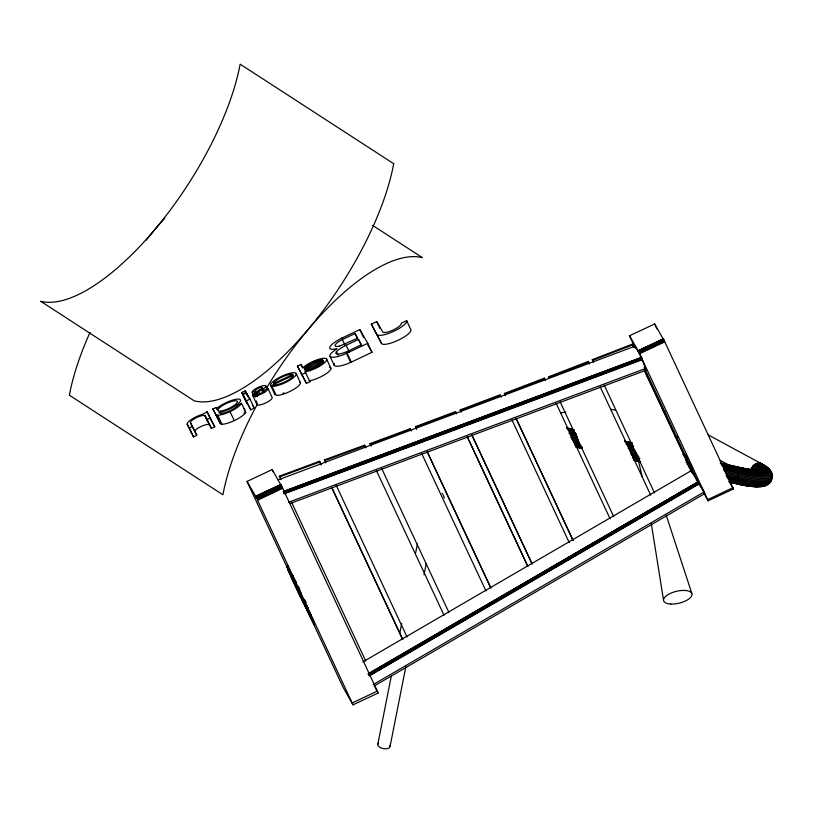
<?xml version="1.0" encoding="UTF-8"?>
<svg xmlns="http://www.w3.org/2000/svg" width="813" height="813" viewBox="0 0 813 813"><rect width="100%" height="100%" fill="white"/><g stroke="black" fill="none" stroke-linecap="round" stroke-linejoin="round"><path stroke-width="1.22" d="M255.536 392.344L253.056 394.468A8.821 2.276 -25 0 0 252.741 395.555L256.959 404.579A8.404 2.165 -25 0 0 265.678 402.953A8.404 2.165 -25 0 0 272.121 397.384L267.914 388.37L264.733 389.874A4.858 1.25 -25 0 1 261.085 393.167A4.858 1.25 -25 0 1 256.024 394L256.999 392.75A11.097 2.866 -25 0 1 258.666 391.561L261.786 389.773A7.774 2.002 -25 0 0 263.148 388.96A7.022 1.809 -25 0 0 265.821 385.901L267.406 389.285M377.821 744.19L391.348 675.796M399.711 633.52L401.683 623.571M415.707 552.688L417.425 543.978M390.067 746.436L405.819 666.843M424.02 574.821L426.236 563.622M762.34 464.304A8.343 6.484 -61.6 0 0 759.566 463.085L756.324 463.603L754.261 464.863L752.421 466.682L750.734 470.188L753.336 465.727L756.283 463.573L760.582 463.319L764.647 465.463A33.262 6.209 14.9 0 1 744.23 469.518L721.334 464.304M304.326 368.269C304.214 374.59 321.338 364.966 323.361 361.887C323.472 355.566 306.349 365.189 304.326 368.269L305.901 371.643M336.47 351.653L336.033 352.314A11.839 3.049 -25 0 0 339.722 353.929L340.393 353.787A14.543 3.75 -25 0 0 343.137 352.994L343.614 352.832A14.543 3.75 -25 0 0 349.112 350.586L361.511 344.702L358.462 339.428L346.135 345.271A14.014 3.618 -25 0 0 336.47 351.653L338.045 355.027M261.43 388.848L261.43 388.848A4.024 1.037 -25 0 0 262.274 387.577L263.331 389.834M729.088 481.621L734.027 482.749C737.665 482.282 739.261 471.134 738.184 467.099L720.877 463.136M262.772 389.193L264.723 392.344M362.832 661.945L691.457 470.544L703.123 490.442M692.452 472.201L644.363 370.271M368.187 673.753L697.991 481.855L704.891 493.511L374.031 686.091M368.299 673.947L698.052 481.967M368.38 674.089L698.133 482.109M368.482 674.262L698.235 482.272M368.594 674.444L698.347 482.465M368.716 674.658L698.469 482.678M369.945 674.241L698.601 482.902M368.99 675.115L698.743 483.135M369.132 675.359L698.885 483.379M369.275 675.603L699.028 483.623M369.417 675.847L699.18 483.867M373.147 684.617L703.997 491.997M259.906 389.844L259.977 389.803A4.553 1.169 -25 0 0 261.278 388.96L262.365 391.195M343.106 337.517L341.236 338.421A16.24 4.187 -25 0 0 329.854 347.08A16.24 4.187 -25 0 0 336.989 348.675L332.598 351.907A16.677 4.299 -25 0 0 334.458 357.171L337.588 356.551A17.388 4.482 -25 0 0 345.088 353.97L347.06 353.106L351.267 362.12L371.988 352.303L367.781 343.279L359.864 329.58L341.653 338.208M342.497 339.478L342.415 339.529A10.386 2.683 -25 0 0 335.129 345.068A10.386 2.683 -25 0 0 339.692 346.084M371.348 324.133L376.724 321.582L382.74 331.999A10.264 2.642 -25 0 0 393.34 329.895A10.264 2.642 -25 0 0 401.287 323.198L406.663 320.657L410.87 329.671A16.219 4.187 -25 0 1 398.268 340.18A16.219 4.187 -25 0 1 381.561 343.564L371.348 324.133L381.561 343.564M339.499 346.145L357.74 338.178L355.057 333.523L342.415 339.529L345.047 345.159M241.705 392.455L246.776 402.984L241.705 392.455L245.211 390.789L248.717 397.933M297.456 366.094L300.942 364.437L302.843 367.73A14.116 3.638 -25 0 1 321.237 358.635A14.116 3.638 -25 0 1 323.899 363.248A14.116 3.638 -25 0 1 305.18 371.754L309.926 381.724L306.44 383.38L297.456 366.094L306.44 383.38M242.569 393.959L246.085 392.293M207.061 411.734L203.189 414.132A11.809 3.049 -25 0 0 192.163 418.949A11.809 3.049 -25 0 0 187.132 424.152L193.504 436.906L196.787 435.351L190.415 422.597A8.15 2.104 -25 0 1 196.797 417.496A8.15 2.104 -25 0 1 205.059 415.656L211.431 428.41L214.774 426.825L207.061 411.734L211.268 420.758M212.64 409.163L216.055 407.547L216.665 408.593L217.62 407.75A14.116 3.638 -25 0 1 235.516 399.386A14.116 3.638 -25 0 1 238.067 403.817A14.116 3.638 -25 0 1 220.282 412.364L219.022 412.598L220.841 413.675A10.721 2.764 -25 0 0 230.262 410.616A10.721 2.764 -25 0 0 237.63 405.382L241.522 403.35L245.739 412.374A14.99 3.862 -25 0 1 234.276 420.636A13.862 3.577 -25 0 1 221.919 424.223A11.412 2.947 -25 0 1 220.374 423.603L212.945 409.02L220.374 423.603M242.996 394.701L246.512 393.035L250.018 399.112L254.225 408.126L250.709 409.793L242.996 394.701L250.709 409.793M254.266 396.541L252.213 392.354L255.455 390.819A3.78 0.976 -25 0 1 258.371 388.35A3.78 0.976 -25 0 1 262.274 387.577M271.938 386.266L272.599 386.338A14.116 3.638 -25 0 0 293.422 377.699A14.116 3.638 -25 0 0 287.904 373.838A14.116 3.638 -25 0 0 270.495 384.874L270.8 385.789L293.31 375.393A10.915 2.815 -25 0 1 286.003 381.368A10.915 2.815 -25 0 1 275.048 384.793L271.938 386.266L276.156 395.281L276.816 395.362A14.116 3.638 -25 0 0 293.249 389.681A14.116 3.638 -25 0 0 299.753 382.019M187.132 424.152L189.297 427.892L192.569 426.337M207.213 419.396L210.567 417.811M246.502 400.768L250.018 399.112M302.223 374.356L305.718 372.7L305.17 371.754M367.781 343.279L346.511 353.37L350.708 362.374M243.859 413.258L245.739 412.374M293.117 580.269L247.01 481.428L272.223 469.589L282.477 487.83L378.228 692.991L353.015 704.82L343.228 687.554L295.261 584.862M247.081 481.499L255.668 496.367L280.81 484.446M255.668 496.367L280.892 484.589M255.749 496.509L280.993 484.792M255.851 496.713L281.125 485.046M255.983 496.967L281.278 485.351M256.136 497.271L281.45 485.696M256.308 497.617L281.633 486.083M256.491 497.993L281.837 486.489M256.695 498.41L282.05 486.926M256.908 498.847L282.263 487.373M353.015 704.82L257.335 499.751L282.477 487.83M257.548 500.198L282.69 488.278M634.953 347.659L629.445 335.759L654.689 323.981L664.607 341.511L733.417 488.969M629.547 335.901L638.134 350.769L663.276 338.848M638.134 350.769L663.347 338.98M638.205 350.901L663.449 339.153M638.307 351.074L663.56 339.367M638.418 351.287L663.682 339.621M638.54 351.541L663.825 339.895M638.683 351.816L663.967 340.19M638.825 352.11L664.13 340.505M638.988 352.425L664.292 340.84M639.14 352.761L664.445 341.175M639.303 353.096L664.607 341.511M703.865 493.267L708.265 500.889L639.618 353.757L664.77 341.836M288.778 571.671L288.422 570.513L289.174 572.494M292.009 576.976L291.298 575.421L292.446 574.882M292.761 575.543L291.633 576.082L291.938 576.813M291.806 577.454L291.41 576.397L292.904 575.665M291.298 575.421L292.08 576.864L293.208 576.336M291.887 576.214L291.989 578.521M294.184 578.714L293.056 579.242L292.741 578.561L293.859 578.033M293.94 578.155L292.741 578.561M292.507 578.033L293.015 579.059L294.143 578.521M294.601 579.303L293.473 579.842L293.788 580.523L293.015 579.059M295.038 580.543L293.91 581.082L293.615 580.441L294.916 579.984M295.16 580.767L294.042 581.295L295.8 584.699M292.731 579.73L293.503 581.956L292.446 579.11M295.414 581.082L294.255 581.691L294.611 582.525M293.615 580.441L294.316 581.793L295.444 581.265M295.841 586.214L294.042 582.433L295.647 581.6L294.316 581.793M295.78 581.823L294.519 582.138L295.353 583.795M295.678 584.262L294.662 582.433L295.851 581.976M294.713 582.494L295.932 582.118M299.479 589.943C296.125 590.299 301.989 596.864 300.383 596.783L293.513 581.976M295.048 584.557L298.788 592.575M297.528 588.531L296.186 586.071L297.314 585.543M295.617 584.466C297.03 586.407 295.902 587.332 297.507 585.523M296.369 586.386L297.497 585.858M297.588 586.01L296.46 586.539L299.154 592.067L297.751 589.151M296.095 586.762L295.993 586.143M297.649 586.254L296.704 587.098M297.192 587.819L298.32 587.281M297.355 589.455L296.857 588.399M297.436 588.561L297.761 589.334L298.94 588.754L297.832 589.334L298.483 590.563M297.873 589.801L299.103 589.059L297.832 589.659L298.127 590.512M297.924 589.964L298.31 589.466M297.975 590.106L299.296 589.506M298.036 590.268L299.367 589.689M297.832 590.482L298.361 589.659M298.208 590.726L299.58 590.116M298.269 590.878L298.523 590.106M298.371 591.112L299.692 590.37C297.751 590.187 299.255 592.26 298.513 590.665M298.401 591.203L298.706 590.573M298.28 591.468L298.838 590.899M298.554 591.559L299.936 590.817M299.143 592.027L300.231 591.468M298.686 592.352L299.316 592.057L298.91 591.071M299.387 592.768L300.444 591.966M298.91 591.173C300.18 592.372 299.347 594.71 298.95 592.494M300.607 592.27L299.479 592.799L300.302 594.506M300.647 592.433L299.651 593.317M299.174 593.439L299.672 594.577M300.901 592.901L299.967 593.805M294.011 583.185L300.719 596.986L299.906 594.679M299.885 595.075L299.855 594.557M300.017 595.39L301.653 598.48M300.485 596.539C303.849 599.303 300.119 595.177 299.865 593.297M303.605 598.592L302.477 599.13L302.812 599.842L303.94 599.303M300.637 596.457L303.412 602.179L303.869 601.955M306.43 605.004C305.8 606.894 304.479 603.957 305.099 605.329M307.334 606.915C306.288 608.703 304.316 604.821 306.511 605.075M304.367 603.703L305.597 606.203L306.725 605.675M305.597 606.203L306.836 605.909M305.281 605.482C304.184 602.25 305.759 608.297 307.06 606.081M305.708 606.447L306.958 606.152M306.064 607.179L307.07 606.407M307.802 607.585L306.674 608.114L305.403 605.583M307.853 607.697L306.735 608.236L308.696 612.433L309.824 611.904M307.975 608.002L306.664 608.713L308.696 612.433M310.424 616.224L308.127 611.894L309.387 614.079L310.515 613.541M309.895 615.167L311.023 614.638M310.881 617.179L312.222 620.106L311.653 618.937L312.781 618.398M312.162 620.024L313.29 619.496M707.737 499.629L732.879 487.709M708.184 500.757L733.407 488.969M352.232 702.96L377.374 691.04M351.267 362.12L349.295 362.994A17.388 4.482 -25 0 1 341.795 365.565L338.686 366.175A16.677 4.299 -25 0 1 334.458 363.584M588.266 361.45L548.399 376.876L548.805 377.578L588.663 362.141L588.266 361.45L589.567 364.072M593.642 362.456L592.27 359.681L632.128 344.245L633.774 347.598M632.534 344.946L592.667 360.372L592.27 359.681M504.395 393.441L544.324 378.147L544.73 378.848L504.802 394.142L504.395 393.441L505.473 395.738M461.205 412.211L460.128 409.925L500.117 394.762L501.347 397.222M500.523 395.453L460.534 410.616L460.128 409.925M415.433 426.632L455.493 411.602L455.89 412.293L415.839 427.323L415.433 426.632L416.51 428.929M278.005 479.924L634.973 346.175L641.589 357.7L645.989 370.23L290.17 503.501M283.27 491.54L641.427 357.344M283.32 491.621L641.518 357.547M284.621 491.448L641.589 357.7M284.692 491.631L641.66 357.883M283.585 492.282L641.742 358.086M283.676 492.505L641.833 358.32M283.767 492.749L641.924 358.553M283.859 493.003L642.016 358.818M283.961 493.267L642.118 359.082M284.052 493.542L642.209 359.346M284.154 493.806L642.3 359.61M288.493 502.292L645.461 368.543M281.044 479.68L279.326 476.164L319.448 461.276L321.125 464.711M319.844 461.977L279.723 476.855L279.326 476.164M369.996 443.634L410.118 428.746L410.524 429.447L370.403 444.325L369.996 443.634L371.195 446.022M324.346 459.904L364.549 445.178L364.946 445.88L324.753 460.595L324.346 459.904L325.769 462.77M560.99 412.76L565.97 412.15M738.184 467.099L743.387 468.258A29.359 5.478 14.9 0 0 761.415 464.68L758.499 463.064M610.695 409.234L615.482 410.138M737.635 467.302L742.594 468.41A26.87 5.01 14.9 0 0 759.088 465.138L756.283 463.573M736.111 483.217L738.194 483.684M734.393 483.339L740.237 484.589A33.262 6.209 14.9 0 0 763.681 485.839M567.504 428.065L572.454 429.203M624.404 441.073L631.823 442.77M683.763 454.65L686.243 455.219M566.468 427.984L573.887 429.681M624.608 441.276L632.026 442.973M682.737 454.569L685.989 455.219M720.613 463.136L738.397 467.292A30.67 5.721 14.9 0 0 763.641 470.219A30.67 5.721 14.9 0 0 759.566 463.085M566.976 428.278L573.165 429.691M625.106 441.571L630.045 442.699M720.318 463.339L736.395 467.018M566.61 428.37L574.039 430.067M624.75 441.662L632.179 443.359M721.233 463.725L744.007 468.908A31.981 5.965 14.9 0 0 763.641 465.006M567.941 429.234L574.13 430.646M626.081 442.526L632.27 443.939M684.221 455.819L686.7 456.388M567.972 429.975L574.161 431.388M626.122 443.268L632.301 444.691M684.261 456.571L686.741 457.13M721.375 465.056L744.393 470.29A34.471 6.433 14.9 0 0 765.561 466.093L760.582 463.319M569.181 431.164L575.37 432.577M626.091 444.172L633.52 445.87M685.481 457.749L687.961 458.319M722.594 466.235L744.495 471.215A35.599 6.646 14.9 0 0 766.344 466.875L763.112 465.087M569.1 432.191L576.529 433.888M627.25 445.494L633.439 446.906M685.4 458.786L687.879 459.355M723.763 467.556L744.515 472.272A36.595 6.829 14.9 0 0 769.515 469.64M568.958 433.329L576.387 435.026M628.358 446.906L633.307 448.044M685.268 459.924L687.747 460.493M723.631 468.695L744.464 473.43A37.449 6.992 14.9 0 0 770.053 470.737M570.004 434.823L577.433 436.52M628.164 448.126L634.353 449.538M686.324 461.418L688.794 461.987M723.438 469.914L744.342 474.66A38.14 7.114 14.9 0 0 771.893 473.603M571 436.368L577.189 437.79M629.16 449.67L635.349 451.083M686.081 462.688L689.8 463.532M724.444 471.459L744.159 475.94A38.638 7.205 14.9 0 0 772.065 474.863M570.726 437.648L578.145 439.345M630.116 451.225L636.305 452.648M687.046 464.243L690.755 465.097M725.399 473.014L743.915 477.221A38.943 7.266 14.9 0 0 772.045 476.133M571.651 439.193L577.83 440.605M631.04 452.78L637.229 454.193M687.961 465.788L691.68 466.642M726.324 474.558L743.61 478.491A39.044 7.287 14.9 0 0 772.096 478.837M572.545 440.697L578.724 442.109M630.695 453.989L638.124 455.687M688.855 467.292L692.574 468.136M725.979 475.778L743.255 479.7A38.943 7.266 14.9 0 0 771.669 480.056M573.419 442.12L579.608 443.532M631.579 455.412L638.998 457.109M689.729 468.715L692.209 469.284M726.852 477.201L742.858 480.839A38.638 7.205 14.9 0 0 771.049 481.184M574.283 443.441L580.472 444.853M632.443 456.733L639.861 458.43M690.593 470.036L693.072 470.595M727.716 478.522L742.432 481.855A38.14 7.114 14.9 0 0 770.257 482.2M575.147 444.63L581.336 446.042M633.307 457.922L639.485 459.335M690.217 470.94L692.696 471.51M728.58 479.711L741.995 482.749A37.449 6.992 14.9 0 0 769.311 483.085M574.791 445.382L582.21 447.079M632.941 458.674L639.12 460.097M729.444 480.747L741.537 483.481A36.595 6.829 14.9 0 0 768.234 483.816M575.675 446.246L581.864 447.668M633.825 459.548L640.014 460.961M691.975 472.841L694.454 473.41M729.088 481.326L741.09 484.04A35.599 6.646 14.9 0 0 766.181 485.381M576.6 446.926L581.549 448.065M633.5 459.945L639.689 461.357M730.003 482.007L740.643 484.416A34.471 6.433 14.9 0 0 765.795 484.731M575.868 446.947L582.047 448.359M635.238 460.524L640.187 461.652M729.241 482.018L734.19 483.146M576.061 447.14L582.494 448.552M634.201 460.432L640.634 461.845M692.595 473.725L695.064 474.294M729.454 482.211L734.657 483.339M662.554 410.209L664.78 411.408M708.143 434.853L761.507 463.715M674.556 435.677L677.89 437.475M720.074 460.29L728.956 465.087M757.381 463.217L760.246 464.812A28.079 5.244 14.9 0 1 743.011 468.237M755.206 464.121L757.96 465.646A25.742 4.807 14.9 0 1 758.875 470.229M754.19 464.823L756.893 466.327A24.746 4.614 14.9 0 1 759.149 470.27M753.255 465.686L755.917 467.16A23.892 4.461 14.9 0 1 758.681 470.29M752.421 466.682L755.053 468.136A23.201 4.329 14.9 0 1 757.564 470.321M751.71 467.78L754.322 469.223A22.703 4.238 14.9 0 1 755.897 470.361M751.151 468.959L753.732 470.392M372.639 225.394L422.414 257.67A178.616 68.831 -57 0 0 266.705 387.821M761.537 463.735L762.381 464.325M442.048 493.389L442.77 494.274M645.959 370.189L644.201 367.161M295.404 584.222L296.399 586.264M303.086 600.705L301.481 597.392L303.076 600.451M378.167 692.9L375.078 687.554M272.223 469.589L273.229 471.936M311.653 618.937L311.216 617.88M297.985 589.588L298.757 591.163M654.689 323.981L656.884 328.869M697.991 481.855L691.487 470.595M729.627 482.424L733.336 488.837M367.73 344.925L371.988 352.303M309.377 380.769L309.926 381.724M252.467 405.087L254.225 408.126M211.858 421.764L214.774 426.825M205.059 415.656L211.431 428.41M296.186 586.071L295.739 584.913M299.316 592.484L301.471 597.088L300.78 595.746M302.812 599.842L303.198 600.695M196.787 435.351L190.415 422.597M293.879 583.317L294.397 583.734L293.666 581.895M309.387 614.079L310.769 616.935M301.359 596.884L300.881 595.949M294.397 581.813L294.895 582.85M443.248 495.178L444.396 498.095M294.723 582.504L295.231 583.541M699.16 485.066L698.753 484.243M303.676 601.722L304.651 603.876L303.696 601.976L304.052 602.504M292.274 577.23L294.184 581.153M288.351 570.36L295.21 584.476M288.259 570.584L294.042 582.433M305.891 606.549L306.745 608.327M291.908 576.071L297.832 588.277M291.44 576.295L297.914 589.608M299.316 592.037L300.18 594.262M292.721 578.5L292.334 577.677M298.584 590.766L298.198 589.964M310.403 616.112L310.647 616.691M295.149 583.165L295.414 583.704M288.94 571.59L291.084 576.569M303.635 601.884L303.158 600.878M303.412 602.179L301.847 598.886M295.302 584.059L294.54 582.433M299.916 593.409L300.719 595.36M303.3 600.878L303.767 601.874M292.467 577.992L292.223 577.464M298.178 590.208L297.761 589.334M300.586 595.36L299.794 593.144M289.337 572.413L291.328 577.078M698.296 483.308L698.011 482.688M295.942 584.811L296.46 585.919M296.725 586.468L297.233 587.555M292.253 577.494L291.969 576.935M296.257 586.691L296.511 587.24M645.105 369.397L697.473 481.55M632.128 344.245L633.205 346.551M644.485 370.708L691.761 471.936M604.283 385.24L654.526 492.993M600.207 386.856L650.685 495.117M560.127 401.825L613.713 516.58M544.324 378.147L545.401 380.443M556.133 403.268L610.055 518.724M516.113 418.36L573.033 540.259M516.184 418.685L572.972 540.279M511.926 419.874L569.191 542.505M471.845 434.843L532.18 564.059M471.906 435.148L531.875 563.561M467.262 436.652L527.922 566.529M455.493 411.602L456.56 413.888M467.231 436.754L527.576 565.96M376.724 321.582L379.884 328.35M415.839 427.323L416.622 429.01M427.191 451.632L490.91 588.084M427.232 451.886L490.493 587.362M410.118 428.746L411.195 431.042M421.378 452.851L485.95 590.97M359.864 329.58L363.553 337.466M358.462 339.428L361.622 346.186M355.057 333.523L357.69 339.163M346.135 345.271L349.295 352.029M330.068 356.429L334.285 365.444M381.775 468.695L448.939 612.514M326.684 359.244L330.891 368.259M364.549 445.178L365.87 447.851M376.348 470.453L444.081 615.339M322.781 359.874L323.838 362.131M322.161 359.803L323.218 362.059M321.409 359.824L322.985 363.208M320.535 359.915L322.121 363.299M319.56 360.098L321.663 364.6M318.493 360.352L320.596 364.864M317.355 360.687L319.458 365.189M316.155 361.084L318.787 366.724M314.926 361.541L317.558 367.181M313.676 362.07L316.308 367.7M312.426 362.628L315.058 368.269M311.206 363.238L313.838 368.868M310.027 363.868L312.659 369.509M308.899 364.519L311.003 369.031M307.853 365.189L310.485 370.819M306.908 365.84L309.011 370.352M306.064 366.49L307.649 369.874M305.342 367.12L306.928 370.504M304.763 367.71L306.338 371.094M300.942 364.437L302.527 367.822M296.206 373.695L300.414 382.71M336.165 485.198L407.028 636.945M331.734 487.424L402.76 639.526M319.448 461.276L321.054 464.711M331.745 487.607L402.303 638.713M270.8 385.789L275.007 394.803L274.703 393.888A14.116 3.638 -25 0 1 274.885 393.319M262.863 389.142L264.438 392.527M261.786 389.773L262.843 392.029M258.666 391.561L259.723 393.817M256.918 392.811L257.975 395.067M256.847 392.872L257.823 395.179M256.705 392.984L257.762 395.24M257.569 395.413L256.522 393.167L257.416 395.585M256.308 393.38L257.284 395.738M256.197 393.533L257.182 395.89M257.091 396.104L255.475 392.384A28.902 7.459 -25 0 1 259.977 389.803M255.353 392.466L257.081 396.256M255.231 392.547L256.684 396.012M255.048 392.669L256.573 396.094M254.936 392.75L256.4 396.216M254.764 392.872L256.288 396.297M254.662 392.953L256.136 396.419L254.459 393.116A6.148 1.585 -25 0 0 254.215 393.319L255.79 396.703M253.981 393.512L255.567 396.896M253.768 393.716L254.825 395.972M253.565 393.909L254.621 396.165M253.382 394.102L254.439 396.348M253.056 394.468L254.103 396.714M256.217 401.226L257.264 403.482A8.821 2.276 -25 0 0 256.959 404.579M246.512 393.035L248.087 396.419M245.211 390.789L247.843 396.429M291.339 501.723L365.728 661.02M241.522 403.35A14.99 3.862 -25 0 1 230.069 411.612L234.276 420.636M216.055 407.547L217.112 409.793M216.156 414.579A11.412 2.947 -25 0 0 217.711 415.199L221.919 424.223M291.776 576.204L292.08 576.864M292.172 577.311L291.857 576.691M310.993 617.413L311.288 617.982M295.393 583.978L295.708 584.547M307.385 609.943L305.18 605.502M307.04 609.567L304.387 603.795M205.12 416.185L207.752 421.825M189.297 427.892L193.504 436.906M297.975 589.161L297.487 588.104M295.505 584.222L295.983 585.096M300.149 594.405L299.865 593.795M297.517 589.374L298.889 592.799M291.247 576.488L291.552 577.576M298.686 590.685L298.219 589.679M295.932 585.025L296.166 585.716M300.901 595.787L301.166 596.315M302.975 600.451L302.436 599.252M291.481 577.006L291.776 578.053M303.899 602.209L304.408 603.276L304.001 602.423M295.729 584.699L296.399 586.01M291.938 577.982L292.294 579.191M292.141 578.45L292.568 579.801M635.512 347.984L635.024 346.49M666.162 515.096L691.843 593.46M638.378 460.869L642.25 476.896M651.335 523.765L663.52 600.106M287.934 565.584A32.459 0.701 64.6 0 1 288.351 566.275M298.483 586.488A32.459 0.701 64.6 0 1 299.773 589.171M304.987 600.167A32.459 0.701 64.6 0 1 306.237 602.85M389.925 745.338A6.23 3.384 11.2 0 1 383.451 748.661A6.23 3.384 11.2 0 1 378.269 743.214M230.069 411.612A13.862 3.577 -25 0 1 217.711 415.199M252.213 392.354A7.53 1.941 -25 0 1 258.046 387.435A7.53 1.941 -25 0 1 265.821 385.901M267.914 388.37A8.404 2.165 -25 0 1 261.461 393.939A8.404 2.165 -25 0 1 252.741 395.555M406.663 320.657A16.219 4.187 -25 0 1 394.061 331.155A16.219 4.187 -25 0 1 377.354 334.55M329.611 367.374A14.116 3.638 -25 0 1 325.8 373.96A14.116 3.638 -25 0 1 309.397 380.769M284.062 392.943A10.915 2.815 -25 0 1 282.924 393.268M256.42 401.368A7.53 1.941 -25 0 1 256.359 401.134M244.5 408.705A14.116 3.638 -25 0 1 244.205 410.819M243.453 408.217A14.116 3.638 -25 0 1 244.073 408.411M194.653 431.337A8.15 2.104 -25 0 1 201.441 426.317A8.15 2.104 -25 0 1 209.266 424.671M191.35 433.166A11.809 3.049 -25 0 1 191.492 432.313M90.04 332.344A178.616 68.831 -57 0 0 69.349 395.199L222.914 494.771A178.616 68.831 -57 0 1 257.091 404.701M146.279 240.069A178.616 68.831 -57 0 1 164.805 218.169M762.401 485.768A31.981 5.965 14.9 0 1 760.612 486.367M757.899 486.662A31.981 5.965 14.9 0 1 739.85 484.568M753.407 486.306A30.67 5.721 14.9 0 1 735.267 483.4M747.513 485.32A29.359 5.478 14.9 0 1 745.267 485.005M742.919 484.619A29.359 5.478 14.9 0 1 740.48 484.162M752.716 470.361A25.742 4.807 14.9 0 1 750.358 470.127M292.761 374.468L273.422 383.634A10.915 2.815 -25 0 1 281.948 377.08A10.915 2.815 -25 0 1 292.782 374.478M393.716 163.728L240.15 64.156A178.616 68.831 -57 0 1 154.744 229.673A178.616 68.831 -57 0 1 40.65 301.257L194.216 400.839A178.616 68.831 -57 0 0 308.31 329.255A178.616 68.831 -57 0 0 393.716 163.728M218.433 410.88L217.904 409.976A10.721 2.764 -25 0 1 231.888 401.378A10.721 2.764 -25 0 1 234.195 405.382A10.721 2.764 -25 0 1 218.433 410.88M292.863 580.584A32.459 0.701 64.6 0 0 314.367 624.567A32.459 0.701 64.6 0 0 294.194 580.553A32.459 0.701 64.6 0 0 292.863 580.584M670.705 604.059A14.593 6.087 -13.6 0 0 692.026 594.405A14.593 6.087 -13.6 0 0 670.583 593.297A14.593 6.087 -13.6 0 0 670.705 604.059"/></g></svg>
